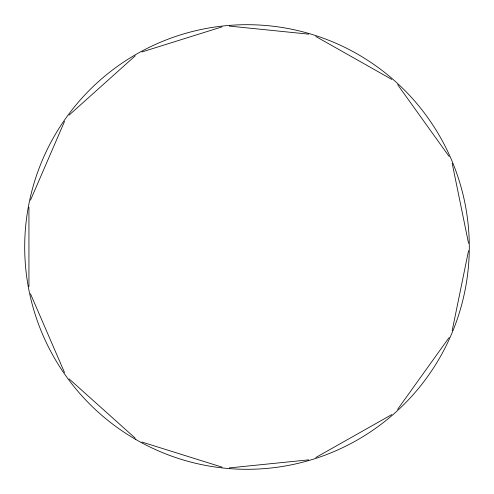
<?xml version="1.0" encoding="UTF-8"?>
<svg xmlns="http://www.w3.org/2000/svg" width="494" height="494" viewBox="0 0 494 494"><rect width="100%" height="100%" fill="white"/><g stroke="black" fill="none" stroke-linecap="round" stroke-linejoin="round"><path stroke-width="0.74" d="M452.189 330.647L468.559 250.637M30.486 200.212L64.541 121.401M397.614 409.359L449.108 337.55M69.092 115.121L135.276 55.791M315.771 457.537L391.816 414.577M141.926 51.956L222.034 26.867M229.284 467.911L308.707 459.852M229.284 26.089L308.707 34.148M141.926 442.044L222.034 467.133M315.771 36.463L391.816 79.423M69.092 378.879L135.276 438.209M397.614 84.641L449.108 156.45M30.486 293.788L64.541 372.6M452.189 163.353L468.559 243.363M28.936 207.394L28.936 286.606M135.85 439.518A222.3 222.3 0 0 0 469.3 247A222.3 222.3 0 0 0 135.85 54.482A222.3 222.3 0 0 0 135.85 439.518"/></g></svg>
